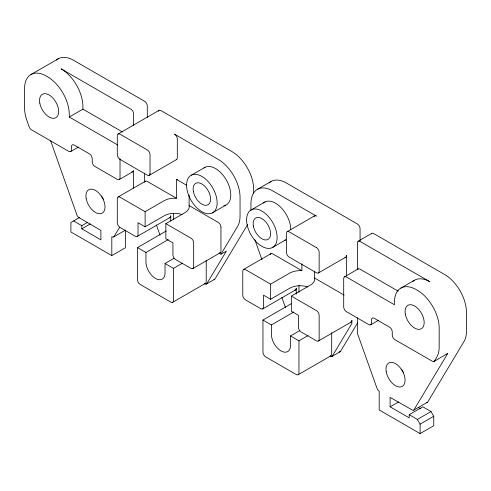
<?xml version="1.0" encoding="UTF-8"?>
<svg xmlns="http://www.w3.org/2000/svg" width="491" height="491" viewBox="0 0 491 491"><rect width="100%" height="100%" fill="white"/><g stroke="black" fill="none" stroke-linecap="round" stroke-linejoin="round"><path stroke-width="0.74" d="M357.399 317.769L357.338 332.339A3.86 2.228 60 0 0 357.638 333.954L377.266 389.05A3.891 2.246 60 0 0 378.346 390.431L379.187 391.069L379.187 409.973L420.106 433.596L433.743 425.722L433.743 416.27L431.018 411.544L422.837 406.818L409.193 414.692L409.193 417.847L390.1 406.818L390.1 397.372L412.71 410.267A3.891 2.246 60 0 0 413.79 410.132L427.428 402.258M133.601 125.303L133.626 113.36L132.865 111.187L131.367 109.444L61.093 68.832A30.859 17.817 60 0 1 82.918 106.627L82.918 109.149L122.382 131.932M447.025 353.667A3.854 2.228 60 0 0 447.712 353.489L413.79 410.132M119.7 227.272L113.734 236.895A3.891 2.246 60 0 1 112.654 237.036L111.813 236.699L111.813 255.602L125.451 247.728L125.451 230.34M219.311 253.264L220.95 254.209L237.632 226.357A30.865 17.823 60 0 0 240.044 216.236L240.044 197.198A30.865 17.817 60 0 0 218.225 159.403L174.575 134.203A3.867 2.234 60 0 1 177.306 138.935L177.306 157.826A3.867 2.234 60 0 1 176.183 159.728M247.74 224.381L214.935 279.06A3.854 2.222 60 0 1 213.972 279.453M357.736 322.673L340.416 351.507A3.854 2.222 60 0 1 339.054 351.857M434.351 361.155L436.757 357.215A30.865 17.823 60 0 0 439.175 347.094L439.175 328.056A30.865 17.817 60 0 0 417.35 290.261L416.264 289.635A30.859 17.817 60 0 0 394.445 302.235L394.445 304.758L346.425 277.034A3.867 2.234 60 0 0 343.7 278.606L343.7 306.955A3.867 2.234 60 0 0 346.425 311.681L368.796 324.594A3.867 2.234 60 0 0 371.527 323.017L371.521 319.868A3.867 2.234 60 0 1 374.252 318.291L389.529 327.116A3.867 2.234 60 0 1 392.26 331.842L392.254 334.991A3.867 2.234 60 0 0 394.985 339.711L432.577 361.382A3.854 2.222 60 0 0 434.351 361.155M371.779 233.372L358.135 241.253L357.473 242.118L357.473 269.835A3.867 2.234 60 0 1 357.638 269.473M30.939 74.552L58.22 58.803M120.025 158.661L120.025 177.816A3.867 2.234 60 0 1 117.294 179.393L94.929 166.48A3.867 2.234 60 0 1 92.198 161.748L92.198 158.605A3.867 2.234 60 0 0 89.472 153.879L74.196 145.06A3.867 2.234 60 0 0 71.465 146.631L71.465 149.786A3.867 2.234 60 0 1 68.74 151.357L31.142 129.612A3.854 2.222 60 0 1 29.374 127.341L26.962 120.626A30.865 17.823 60 0 1 24.55 107.713L24.55 88.681A30.865 17.817 60 0 1 46.375 76.08L47.455 76.706A30.859 17.817 60 0 1 69.28 114.501L69.28 117.024L82.918 109.149M70.667 151.547L78.462 147.048M118.092 134.012L159.01 110.389M119.221 179.583L132.865 171.709M149.227 175.342L176.508 159.593M79.468 217.581L70.894 222.527L70.894 231.979L111.813 255.602M118.092 197.008L145.373 181.259M73.619 220.95L81.807 225.676L87.65 222.3M81.807 225.676L81.807 228.824L90.246 223.951M191.508 175.103L205.146 167.228M182.081 214.499A14.656 8.464 0 0 0 164.215 215.782L145.115 226.811L138.026 222.711L138.026 234.686A3.867 2.234 60 0 1 135.295 236.257L120.025 227.437A3.867 2.234 60 0 1 117.294 222.711L117.294 198.775A3.867 2.234 60 0 1 120.025 197.198L145.115 211.689L164.215 200.666A14.662 8.464 0 0 1 176.398 198.254L176.398 179.356A14.662 8.464 0 0 1 177.595 179.467M113.734 236.895L125.426 230.144M137.228 236.447L169.96 217.55M165.848 223.657L190.944 238.147A3.867 2.234 60 0 1 193.675 242.873L193.675 266.809A3.867 2.234 60 0 1 190.944 268.387L175.668 259.567A3.867 2.234 60 0 1 172.936 254.835L172.942 242.873L165.848 238.779L165.848 223.657L184.941 212.634A14.662 8.464 0 0 0 189.121 205.6L189.121 195.013M182.652 263.096L173.489 268.387L173.489 300.51A3.867 2.234 60 0 1 170.758 302.088L140.205 284.449A3.867 2.234 60 0 1 137.48 279.723L137.48 247.599L166.283 230.966M212.204 213.002A21.604 12.471 60 0 0 206.416 179.847A21.604 12.471 60 0 0 186.948 189.305A21.604 12.471 60 0 0 212.204 213.002L225.842 205.128M137.48 247.599L145.937 252.478L168.266 239.59M257.345 189.373L270.989 181.498M251.521 209.749L265.158 201.875M145.937 252.478L145.937 261.93A13.503 7.795 60 0 0 155.481 278.465A13.503 7.795 60 0 0 165.031 272.953L165.031 263.501L174.225 258.192M192.871 268.577L220.152 252.828M220.95 254.209L226.406 251.061L206.754 283.786A3.854 2.222 60 0 1 204.986 284.013L204.557 283.804M287.217 231.654L314.492 215.905M172.685 302.278L205.422 283.381M206.478 283.994L214.665 279.275M272.217 247.648A21.604 12.471 60 0 0 266.423 214.493A21.604 12.471 60 0 0 246.961 223.951A21.604 12.471 60 0 0 272.217 247.648L285.854 239.774A21.604 12.471 60 0 1 284.553 240.259M243.573 269.455L270.848 253.706M307.556 286.94A14.656 8.464 0 0 0 289.69 288.229L270.596 299.252L263.501 295.159L263.501 307.127A3.867 2.234 60 0 1 260.776 308.704L245.5 299.884A3.867 2.234 60 0 1 242.769 295.152L242.775 271.222A3.867 2.234 60 0 1 245.5 269.645L270.596 284.136L289.69 273.106A14.662 8.464 0 0 1 301.873 270.694L301.879 263.894M318.352 272.984L345.627 257.235M262.703 308.894L295.435 289.997M291.329 296.104L316.425 310.594A3.867 2.234 60 0 1 319.15 315.32L319.15 339.256A3.867 2.234 60 0 1 316.425 340.828L301.149 332.008A3.867 2.234 60 0 1 298.418 327.282L298.418 315.314L291.329 311.22L291.329 296.104L310.422 285.081A14.662 8.464 0 0 0 314.602 278.041L314.602 271.241M308.127 335.537L298.964 340.828L298.964 372.957A3.867 2.234 60 0 1 296.239 374.535L265.686 356.896A3.867 2.234 60 0 1 262.955 352.164L262.955 320.04L291.108 303.788M344.498 276.844L358.135 268.97M262.955 320.04L271.413 324.925L293.741 312.031M271.413 324.925L271.413 334.371A13.503 7.795 60 0 0 280.962 350.912A13.503 7.795 60 0 0 290.506 345.394L290.506 335.948L299.7 330.639M400.834 288.107L414.478 280.232M318.352 341.018L351.083 322.121M370.723 324.784L378.518 320.285M298.166 374.725L330.897 355.828M331.959 356.441L340.14 351.716M434.075 361.364L447.712 353.489M390.1 406.818L398.545 401.945M409.193 414.692L417.381 419.418L431.018 411.544M420.106 433.596L420.106 424.144L433.743 416.27M358.135 241.253L360.069 241.443L429.907 281.76A30.859 17.817 60 0 0 412.593 281.625M330.032 356.245L330.461 356.454A3.854 2.222 60 0 0 332.235 356.227L351.881 323.508L351.881 320.353A3.867 2.234 60 0 1 350.396 322.305M398.219 291.181L360.069 269.16A3.867 2.234 60 0 0 357.859 269.185M69.28 117.024L117.294 144.747A3.867 2.234 60 0 1 117.723 145.029M176.398 179.356L186.58 185.23M176.398 198.254L147.3 181.449A3.867 2.234 60 0 0 144.87 181.768M189.121 205.6L218.225 222.398A3.867 2.234 60 0 1 220.95 227.13M301.879 270.694L272.775 253.896A3.867 2.234 60 0 0 270.185 254.577M314.602 278.041L343.7 294.846A3.867 2.234 60 0 1 344.13 295.128M418.228 407.309L420.861 408.831M165.031 263.501L173.489 268.387M290.506 335.948L298.964 340.828M81.807 228.824L100.901 239.854L100.901 230.402L78.29 217.194A3.891 2.246 60 0 1 77.21 215.813L50.683 140.966M417.381 419.418L420.106 424.144M281.895 297.454L285.474 307.562M254.884 239.731L261.961 259.714M156.42 225.013L159.998 235.115M133.527 170.837L133.601 188.145M360.069 240.909L360.069 228.696A3.867 2.234 60 0 0 357.338 223.97L286.419 183.026A30.865 17.817 60 0 0 269.105 182.891M346.425 275.997L346.425 255.467A3.867 2.234 60 0 1 344.94 257.419M331.695 332.64L331.695 354.06A3.867 2.234 60 0 1 330.21 356.006M298.964 285.375L298.964 292.249M296.239 294.109L296.239 288.229A3.867 2.234 60 0 1 294.348 290.138M270.596 284.136L270.596 299.252M253.681 193.135L253.681 189.323A30.865 17.817 60 0 0 231.862 151.529L160.938 110.579A3.867 2.234 60 0 0 158.341 111.261M250.956 210.351L250.956 203.501A30.865 17.817 60 0 1 272.775 190.901L316.425 216.095A3.867 2.234 60 0 0 313.829 216.776M220.95 227.124L220.95 251.061A3.867 2.234 60 0 1 219.066 252.969M206.22 260.193L206.22 281.613A3.867 2.234 60 0 1 205.097 283.516M173.489 213.695L173.489 219.802M170.758 220.932L170.758 215.782A3.867 2.234 60 0 1 169.272 217.734M150.025 173.575L150.025 154.677A3.867 2.234 60 0 0 147.3 149.951L120.025 134.203A3.867 2.234 60 0 0 117.294 135.78L117.294 154.677A3.867 2.234 60 0 0 120.025 159.403L147.3 175.152A3.867 2.234 60 0 0 150.031 173.575M147.3 117.453L147.3 106.001A3.867 2.234 60 0 0 144.575 101.275L73.65 60.332A30.865 17.817 60 0 0 56.336 60.19M145.115 211.689L145.115 226.811M144.575 173.145L144.575 182.265M371.276 233.882A3.867 2.234 60 0 1 373.706 233.563L444.625 274.512A30.865 17.817 60 0 1 466.45 312.313L466.45 331.345A30.865 17.823 60 0 1 464.038 341.466L427.704 402.043A3.854 2.222 60 0 1 426.341 402.393M403.516 372.423A13.503 7.795 60 0 1 402.7 371.178M402.325 370.539A13.503 7.795 60 0 1 401.632 369.22M263.452 203.029A21.604 12.471 60 0 1 280.465 207.006A21.604 12.471 60 0 1 290.782 229.641M133.527 170.837A3.867 2.234 60 0 1 131.778 171.85M103.46 199.186A13.503 7.795 60 0 1 102.644 197.947M102.269 197.302A13.503 7.795 60 0 1 101.576 195.983M203.974 167.94A21.604 12.471 60 0 1 227.014 181.24A21.604 12.471 60 0 1 223.853 205.766M316.425 247.593L289.144 231.844A3.867 2.234 60 0 0 286.419 233.421L286.419 252.319A3.867 2.234 60 0 0 289.144 257.045L316.425 272.793A3.867 2.234 60 0 0 319.15 271.216L319.15 252.319A3.867 2.234 60 0 0 316.425 247.593M405.308 314.062A13.503 7.795 60 0 0 421.088 328.878A13.503 7.795 60 0 0 417.473 308.158A13.503 7.795 60 0 0 405.308 314.062M386.214 371.705A13.503 7.795 60 0 0 401.994 386.521A13.503 7.795 60 0 0 398.379 365.801A13.503 7.795 60 0 0 386.214 371.705M253.35 225.983A12.343 7.126 60 0 0 267.779 239.528A12.343 7.126 60 0 0 264.471 220.582A12.343 7.126 60 0 0 253.35 225.983M39.783 103.03A13.503 7.795 60 0 0 55.563 117.846A13.503 7.795 60 0 0 51.954 97.126A13.503 7.795 60 0 0 39.783 103.03M86.158 198.468A13.503 7.795 60 0 0 101.938 213.284A13.503 7.795 60 0 0 98.323 192.564A13.503 7.795 60 0 0 86.158 198.468M193.337 191.337A12.343 7.126 60 0 0 207.767 204.882A12.343 7.126 60 0 0 204.465 185.936A12.343 7.126 60 0 0 193.337 191.337"/></g></svg>
